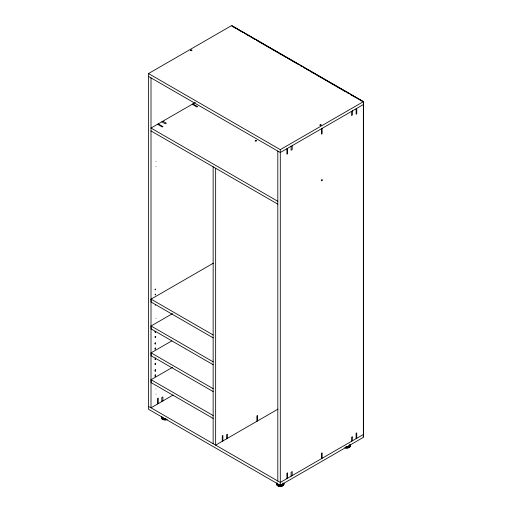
<?xml version="1.0" encoding="UTF-8"?>
<svg xmlns="http://www.w3.org/2000/svg" width="512" height="512" viewBox="0 0 512 512"><rect width="100%" height="100%" fill="white"/><g stroke="black" fill="none" stroke-linecap="round" stroke-linejoin="round"><path stroke-width="0.77" d="M155.43 304.371L155.258 305.222L155.731 304.403M155.43 358.08L155.258 358.931L155.731 358.112M148.506 73.555L231.565 25.6L363.354 101.69L363.354 437.37L280.294 485.325L148.506 409.235L148.506 73.555L280.294 149.638L363.494 101.606L363.494 436.653L363.078 436.89M195.296 102.49L151.002 128.064L277.805 201.274M363.354 104.563L280.294 152.518L148.506 76.429M213.152 337.862L151.066 302.016L151.066 299.142L213.363 263.174M213.152 364.717L151.066 328.87L151.066 325.997L172.525 313.606M213.152 391.571L151.066 355.725L151.066 352.851L171.834 340.864M213.152 418.426L151.066 382.579L151.066 379.706L172.525 367.315M173.146 395.008L151.002 407.795L151.002 77.869M277.939 409.158L215.648 445.12L215.648 168.262M363.354 434.49L280.294 482.445L148.506 406.362M363.494 101.606L232.256 25.837L231.846 26.08L236.678 28.87M238.061 29.67L242.893 32.461M244.275 33.254L245.658 34.054M247.04 34.854L249.114 36.051M250.49 36.845L255.328 39.635M256.71 40.435L286.406 57.581M287.789 58.381L296.077 63.168M297.459 63.962L298.842 64.762M300.224 65.555L302.298 66.752M303.68 67.552L305.056 68.352M306.438 69.146L308.512 70.342M309.894 71.142L314.726 73.933M316.109 74.733L345.811 91.878M347.194 92.672L348.57 93.472M350.643 94.669L355.482 97.459M356.864 98.259L358.24 99.053M359.622 99.853L361.696 101.05M192.838 103.904L197.549 106.624L196.922 106.982L192.218 104.262M162.906 121.19L166.368 123.187L165.254 123.827L161.798 121.83M158.234 123.885L162.938 126.605L162.317 126.963L157.606 124.243M151.002 130.938L277.805 204.147M151.066 299.142L213.152 334.989M151.066 325.997L213.152 361.843M151.066 352.851L213.152 388.698M151.066 379.706L213.152 415.552M356.742 108.378L356.742 113.818L356.122 114.176L356.122 108.742M356.742 438.31L356.742 432.877L356.122 433.235L356.122 438.669M352.557 110.797L352.557 114.797L351.45 115.437L351.45 111.437M352.557 440.723L352.557 436.73L351.45 437.37L351.45 441.363M322.138 128.358L322.138 133.798L321.51 134.157L321.51 128.723M322.138 458.291L322.138 452.858L321.51 453.216L321.51 458.65M292.198 145.645L292.198 149.638L291.091 150.278L291.091 146.285M292.198 475.571L292.198 471.578L291.091 472.218L291.091 476.211M287.526 148.339L287.526 153.779L286.906 154.138L286.906 148.704M287.526 478.272L287.526 472.838L286.906 473.197L286.906 478.63M280.294 149.638L280.294 485.325M277.805 151.078L277.805 481.005M257.491 420.966L257.491 415.533L256.864 415.891L256.864 421.325M227.552 438.246L227.552 434.253L226.445 434.893L226.445 438.886M222.88 440.947L222.88 435.514L222.259 435.872L222.259 441.306M213.152 166.822L213.152 443.686M162.906 400.922L162.906 396.928L161.798 397.568L161.798 401.562M158.234 403.622L158.234 398.189L157.606 398.547L157.606 403.981M349.894 444.698A3.718 2.15 0 0 1 349.517 447.27A3.718 2.15 0 0 1 345.126 447.776M349.92 445.12A3.526 2.035 0 0 1 349.094 447.52A3.526 2.035 0 0 1 344.864 447.725M350.368 444.723A3.718 2.15 0 0 1 349.222 446.803A3.718 2.15 0 0 1 345.51 447.232M349.414 444.851A2.739 1.581 0 0 1 348.57 446.381A2.739 1.581 0 0 1 345.837 446.694M163.661 419.13A2.739 1.581 0 0 1 163.411 419.027M163.661 419.206A2.739 1.581 0 0 1 163.411 419.104M167.098 419.526A3.718 2.15 0 0 1 162.963 419.462A3.718 2.15 0 0 1 161.491 417.229M166.995 419.59A3.526 2.035 0 0 1 161.619 418.099M166.349 419.098A3.718 2.15 0 0 1 162.637 418.669A3.718 2.15 0 0 1 161.491 416.589M165.728 418.611A2.739 1.581 0 0 1 162.381 417.069M282.003 485.6A2.739 1.581 0 0 1 281.754 485.702M278.835 485.702A2.739 1.581 0 0 1 278.586 485.6M283.923 483.725A3.718 2.15 0 0 1 280.09 486.349A3.718 2.15 0 0 1 276.781 483.494M283.795 484.595A3.526 2.035 0 0 1 280.294 486.4A3.526 2.035 0 0 1 276.794 484.595M283.923 483.085A3.718 2.15 0 0 1 280.09 485.709A3.718 2.15 0 0 1 276.781 482.854M282.88 483.04A2.739 1.581 0 0 1 280.294 485.146A2.739 1.581 0 0 1 277.709 483.04M155.987 85.741L155.987 85.741M155.987 90.854L155.987 90.854M155.987 161.549L156 161.498M155.987 166.662L156 166.618M155.987 237.357L155.987 237.357M155.987 242.47L155.987 242.47M155.098 289.517C155.648 290.714 155.994 287.891 155.098 289.517M155.098 294.63C155.648 295.827 155.994 293.011 155.098 294.63M155.987 313.165L155.987 313.165M155.987 318.278L156 318.234M155.098 331.718C155.277 333.773 156.352 329.946 155.098 331.718M155.098 336.832C155.277 338.893 156.352 335.066 155.098 336.832M155.098 343.226C155.648 344.422 155.994 341.606 155.098 343.226M155.098 348.339C155.648 349.536 155.994 346.72 155.098 348.339M155.098 363.686C155.648 364.883 155.994 362.067 155.098 363.686M155.098 370.08C155.648 371.277 155.994 368.461 155.098 370.08M155.098 375.194C155.648 376.39 155.994 373.574 155.098 375.194M155.987 388.973L156 388.928M155.987 394.086L156 394.042M155.027 343.821C155.558 345.037 155.936 342.208 155.027 343.821M155.027 348.934C155.558 350.15 155.936 347.322 155.027 348.934M155.027 359.168C155.558 360.378 155.936 357.549 155.027 359.168M155.027 364.282C155.558 365.498 155.936 362.669 155.027 364.282M155.027 370.995C155.558 372.211 155.936 369.382 155.027 370.995M155.027 376.109C155.558 377.325 155.936 374.496 155.027 376.109M155.731 331.654L155.13 332L155.763 331.654M155.731 336.768L155.13 337.114L155.763 336.768M321.952 180.64A0.685 0.397 -60 0 0 322.17 179.578A0.685 0.397 -60 0 0 321.357 180.301A0.685 0.397 -60 0 0 321.952 180.64M255.443 140.973A0.685 0.397 0 0 0 256.595 140.794A0.685 0.397 0 0 0 255.75 140.307A0.685 0.397 0 0 0 255.443 140.973M190.797 50.579A0.685 0.397 0 0 0 191.942 50.4A0.685 0.397 0 0 0 191.104 49.914A0.685 0.397 0 0 0 190.797 50.579M320.096 125.222A0.685 0.397 0 0 0 321.242 125.05A0.685 0.397 0 0 0 320.403 124.563A0.685 0.397 0 0 0 320.096 125.222"/></g></svg>
